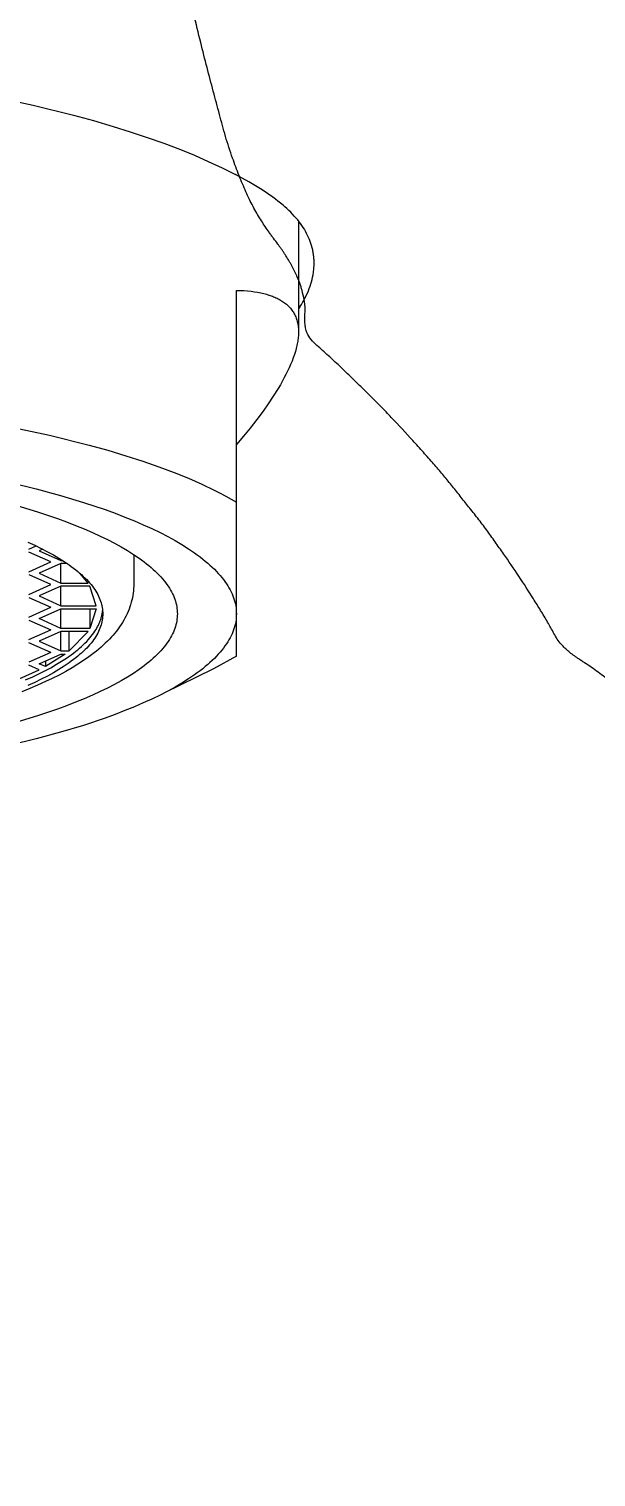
# Model space of a CAD drawing. Extents: x 8180 to 8774, y -5808 to -5388.
# Drawn here: x 8587.14 to 8596.26, y -5556.87 to -5533.56 of the extents above; entities that cross this region are included whole.
import ezdxf

# ---------------------------------------------------------------- set-up
doc = ezdxf.new("R2010")
doc.units = 0
doc.header["$LTSCALE"] = 7
doc.header["$MEASUREMENT"] = 0
doc.layers.get('0').update_dxf_attribs({"color": 2, "linetype": 'CONTINUOUS'})
doc.layers.add('Make2D 표시선', color=7, linetype='CONTINUOUS')

msp = doc.modelspace()

# ---------------------------------------------------------------- linework, layer by layer
at = {"color": 2}
for p, q in [((8587.14, -5541.935), (8587.256, -5541.883)), ((8587.36, -5541.934), (8587.304, -5541.959)), ((8587.304, -5541.959), (8587.655, -5542.117)), ((8587.492, -5542.141), (8587.14, -5541.984)), ((8587.14, -5542.299), (8587.492, -5542.141)), ((8587.655, -5542.166), (8587.304, -5542.323)), ((8587.655, -5542.117), (8587.655, -5542.1)), ((8587.655, -5542.117), (8587.683, -5542.117)), ((8587.757, -5542.166), (8587.655, -5542.166)), ((8587.655, -5542.481), (8587.655, -5542.166)), ((8587.492, -5542.505), (8587.141, -5542.348)), ((8587.304, -5542.323), (8587.655, -5542.481)), ((8588.091, -5542.481), (8587.961, -5542.322)), ((8587.14, -5542.663), (8587.492, -5542.505)), ((8587.655, -5542.53), (8587.304, -5542.687)), ((8587.655, -5542.481), (8588.091, -5542.481)), ((8588.122, -5542.53), (8587.655, -5542.53)), ((8587.655, -5542.845), (8587.655, -5542.53)), ((8588.22, -5542.845), (8588.122, -5542.53)), ((8587.14, -5542.712), (8587.492, -5542.87)), ((8587.14, -5543.027), (8587.492, -5542.87)), ((8587.304, -5542.688), (8587.655, -5542.845)), ((8587.304, -5543.052), (8587.655, -5542.894)), ((8587.655, -5542.845), (8588.22, -5542.845)), ((8587.655, -5542.894), (8588.22, -5542.894)), ((8587.655, -5543.209), (8587.655, -5542.894)), ((8588.22, -5542.894), (8588.122, -5543.209)), ((8588.122, -5542.894), (8588.122, -5543.209)), ((8587.14, -5543.076), (8587.492, -5543.234)), ((8587.655, -5543.209), (8587.304, -5543.052)), ((8587.14, -5543.391), (8587.492, -5543.234)), ((8587.655, -5543.258), (8587.304, -5543.416)), ((8588.122, -5543.209), (8587.655, -5543.209)), ((8588.091, -5543.258), (8587.655, -5543.258)), ((8587.655, -5543.573), (8587.655, -5543.258)), ((8587.787, -5543.573), (8588.091, -5543.258)), ((8587.787, -5543.573), (8587.787, -5543.258)), ((8587.492, -5543.598), (8587.14, -5543.44)), ((8587.492, -5543.598), (8587.14, -5543.755)), ((8587.304, -5543.416), (8587.655, -5543.573)), ((8587.655, -5543.573), (8587.787, -5543.573)), ((8587.305, -5543.878), (8587.14, -5543.804)), ((8587.304, -5543.78), (8587.655, -5543.622)), ((8587.404, -5543.825), (8587.304, -5543.78)), ((8587.723, -5543.622), (8587.404, -5543.825)), ((8587.404, -5543.735), (8587.404, -5543.825)), ((8587.655, -5543.622), (8587.723, -5543.622)), ((8586.766, -5544.119), (8587.305, -5543.878))]:
    msp.add_line(p, q, dxfattribs=at)
at = {"color": 7, "linetype": 'Continuous'}
for points in [[(8596.248, -5524.021), (8596.262, -5524.179), (8596.302, -5524.599), (8596.344, -5525.005), (8596.383, -5525.366), (8596.424, -5525.714), (8596.469, -5526.072), (8596.514, -5526.416), (8596.557, -5526.72), (8596.601, -5527.012), (8596.646, -5527.295), (8596.692, -5527.565), (8596.743, -5527.842), (8596.795, -5528.103), (8596.819, -5528.217), (8596.843, -5528.327), (8596.866, -5528.435), (8596.89, -5528.54), (8596.914, -5528.641), (8596.938, -5528.741), (8596.962, -5528.838), (8596.986, -5528.933), (8597, -5528.988), (8597.014, -5529.042), (8597.041, -5529.148), (8597.054, -5529.195), (8597.066, -5529.242), (8597.079, -5529.289), (8597.092, -5529.335), (8597.118, -5529.429), (8597.131, -5529.475), (8597.144, -5529.521), (8597.157, -5529.566), (8597.17, -5529.61), (8597.196, -5529.698), (8597.214, -5529.756), (8597.232, -5529.814), (8597.25, -5529.871), (8597.267, -5529.926), (8597.339, -5530.136), (8597.411, -5530.328), (8597.482, -5530.502), (8597.54, -5530.636), (8597.598, -5530.768), (8597.649, -5530.888), (8597.701, -5531.008), (8597.802, -5531.246), (8597.852, -5531.365), (8597.902, -5531.484), (8597.952, -5531.603), (8598.001, -5531.722), (8598.1, -5531.96), (8598.15, -5532.084), (8598.201, -5532.208), (8598.301, -5532.455), (8598.508, -5532.978), (8598.61, -5533.239), (8598.71, -5533.501), (8598.755, -5533.619), (8598.8, -5533.737), (8598.845, -5533.856), (8598.889, -5533.974), (8598.976, -5534.21), (8599.019, -5534.328), (8599.062, -5534.447), (8599.155, -5534.702), (8599.245, -5534.959), (8599.335, -5535.215), (8599.423, -5535.471), (8599.585, -5535.954), (8599.743, -5536.438), (8599.822, -5536.685), (8599.9, -5536.933), (8599.973, -5537.171), (8600.009, -5537.29), (8600.046, -5537.409), (8600.099, -5537.591), (8600.126, -5537.683), (8600.152, -5537.777), (8600.17, -5537.841), (8600.187, -5537.905), (8600.222, -5538.036), (8600.257, -5538.171), (8600.291, -5538.307), (8600.325, -5538.447), (8600.359, -5538.588), (8600.397, -5538.747), (8600.433, -5538.909), (8600.506, -5539.243), (8600.541, -5539.407), (8600.575, -5539.575), (8600.607, -5539.74), (8600.639, -5539.909), (8600.702, -5540.258), (8600.765, -5540.621), (8600.837, -5541.061), (8600.908, -5541.52), (8600.974, -5541.979), (8601.039, -5542.455), (8601.108, -5542.988), (8601.175, -5543.542), (8601.237, -5544.075), (8601.296, -5544.627), (8601.411, -5545.78), (8601.471, -5546.44), (8601.53, -5547.123), (8601.748, -5549.953), (8601.853, -5551.441), (8601.961, -5553.01), (8602.021, -5553.901), (8602.083, -5554.817), (8602.141, -5555.664), (8602.17, -5556.095), (8602.199, -5556.531), (8602.26, -5557.417), (8602.322, -5558.321), (8602.462, -5560.365), (8602.527, -5561.337), (8602.593, -5562.328), (8602.662, -5563.391), (8602.73, -5564.473), (8602.792, -5565.481), (8602.853, -5566.504), (8602.975, -5568.641), (8603.037, -5569.802), (8603.099, -5570.98), (8603.154, -5572.08), (8603.209, -5573.194), (8603.317, -5575.49), (8603.391, -5577.121)], [(8590.522, -5535.924), (8590.416, -5535.641), (8590.303, -5535.291), (8590.206, -5534.938), (8590.106, -5534.565), (8590.006, -5534.182), (8589.904, -5533.781), (8589.792, -5533.325), (8589.679, -5532.844), (8589.575, -5532.372), (8589.471, -5531.875), (8589.359, -5531.31), (8589.246, -5530.722), (8589.034, -5529.627), (8588.821, -5528.483), (8588.717, -5527.884), (8588.613, -5527.263), (8588.523, -5526.704), (8588.433, -5526.136), (8588.389, -5525.856), (8588.345, -5525.574), (8588.272, -5525.107)], [(8591.57, -5537.921), (8591.534, -5537.772), (8591.518, -5537.713), (8591.497, -5537.654), (8591.475, -5537.596), (8591.45, -5537.537), (8591.409, -5537.452), (8591.387, -5537.409), (8591.364, -5537.366), (8591.34, -5537.323), (8591.315, -5537.28), (8591.261, -5537.193), (8591.234, -5537.151), (8591.205, -5537.109), (8591.176, -5537.067), (8591.145, -5537.025), (8591.075, -5536.931), (8591.039, -5536.883), (8591.003, -5536.833), (8590.942, -5536.744), (8590.881, -5536.65), (8590.82, -5536.551), (8590.761, -5536.446), (8590.702, -5536.334), (8590.645, -5536.215), (8590.59, -5536.089), (8590.535, -5535.956), (8590.522, -5535.924)], [(8603.383, -5577.122), (8603.311, -5575.578), (8603.201, -5573.302), (8603.145, -5572.199), (8603.088, -5571.111), (8603.025, -5569.947), (8602.96, -5568.801), (8602.834, -5566.699), (8602.77, -5565.696), (8602.705, -5564.71), (8602.633, -5563.654), (8602.56, -5562.622), (8602.489, -5561.665), (8602.418, -5560.731), (8602.261, -5558.788), (8602.189, -5557.939), (8602.117, -5557.114), (8602.081, -5556.711), (8602.045, -5556.314), (8601.972, -5555.537), (8601.89, -5554.707), (8601.806, -5553.912), (8601.643, -5552.539), (8601.464, -5551.282), (8601.252, -5550.104), (8601.001, -5549.06), (8600.851, -5548.567), (8600.683, -5548.112), (8600.331, -5547.362), (8600.13, -5547.026), (8599.911, -5546.716), (8599.658, -5546.407), (8599.389, -5546.119), (8599.126, -5545.869), (8598.852, -5545.634), (8598.559, -5545.399), (8598.258, -5545.177), (8597.993, -5544.998), (8597.72, -5544.831), (8597.583, -5544.75), (8597.444, -5544.672), (8597.299, -5544.593), (8597.156, -5544.514), (8596.873, -5544.342), (8596.742, -5544.253), (8596.618, -5544.161), (8596.512, -5544.077), (8596.405, -5543.995), (8596.298, -5543.915), (8596.19, -5543.838), (8596.081, -5543.764), (8596.027, -5543.728), (8595.973, -5543.693), (8595.897, -5543.639), (8595.827, -5543.583), (8595.705, -5543.466), (8595.64, -5543.381), (8595.587, -5543.291), (8595.485, -5543.108), (8595.373, -5542.92), (8595.257, -5542.733), (8595.022, -5542.369), (8594.776, -5542.008), (8594.641, -5541.818), (8594.505, -5541.627), (8594.362, -5541.438), (8594.215, -5541.252), (8594.146, -5541.166), (8594.077, -5541.079), (8593.939, -5540.906), (8593.869, -5540.82), (8593.798, -5540.734), (8593.726, -5540.648), (8593.652, -5540.563), (8593.486, -5540.375), (8593.318, -5540.188), (8592.971, -5539.815), (8592.803, -5539.639), (8592.718, -5539.552), (8592.631, -5539.465), (8592.461, -5539.298), (8592.375, -5539.214), (8592.288, -5539.131), (8592.201, -5539.048), (8592.114, -5538.965), (8591.935, -5538.8), (8591.843, -5538.717), (8591.751, -5538.635), (8591.661, -5538.536), (8591.602, -5538.418), (8591.578, -5538.232), (8591.581, -5538.002), (8591.57, -5537.921)]]:
    msp.add_spline(points, degree=3, dxfattribs=at)
at = {"layer": 'Make2D 표시선'}
for p, q in [((8591.478, -5536.653), (8591.478, -5538.41)), ((8590.479, -5541.177), (8590.479, -5537.769)), ((8591.5, -5538.033), (8591.478, -5538.066)), ((8590.479, -5543.658), (8590.479, -5541.177)), ((8588.828, -5542.022), (8588.828, -5542.493)), ((8590.479, -5543.658), (8590.107, -5543.859)), ((8590.107, -5543.859), (8589.313, -5544.252))]:
    msp.add_line(p, q, dxfattribs=at)
for points in [[(8586.501, -5534.637), (8587.208, -5534.79), (8587.855, -5534.95), (8588.177, -5535.038), (8588.497, -5535.132), (8588.77, -5535.217), (8589.041, -5535.307), (8589.31, -5535.402), (8589.577, -5535.504), (8589.803, -5535.596), (8590.026, -5535.693), (8590.247, -5535.796), (8590.464, -5535.906)], [(8591.5, -5538.033), (8591.523, -5537.998), (8591.544, -5537.963), (8591.564, -5537.927), (8591.584, -5537.891), (8591.602, -5537.854), (8591.62, -5537.817), (8591.636, -5537.779), (8591.651, -5537.74), (8591.664, -5537.704), (8591.676, -5537.667), (8591.687, -5537.63), (8591.697, -5537.593), (8591.705, -5537.555), (8591.712, -5537.517), (8591.718, -5537.479), (8591.721, -5537.46), (8591.723, -5537.441), (8591.726, -5537.405), (8591.728, -5537.369), (8591.728, -5537.333), (8591.728, -5537.297), (8591.727, -5537.278), (8591.726, -5537.26), (8591.724, -5537.242), (8591.723, -5537.225), (8591.721, -5537.207), (8591.718, -5537.189), (8591.715, -5537.171), (8591.712, -5537.153), (8591.709, -5537.136), (8591.706, -5537.118), (8591.702, -5537.101), (8591.697, -5537.084), (8591.688, -5537.05), (8591.678, -5537.016), (8591.666, -5536.982), (8591.653, -5536.949), (8591.639, -5536.917), (8591.624, -5536.885), (8591.608, -5536.852), (8591.59, -5536.819), (8591.572, -5536.787), (8591.552, -5536.756), (8591.531, -5536.726), (8591.51, -5536.695), (8591.488, -5536.666), (8591.465, -5536.637), (8591.438, -5536.605), (8591.41, -5536.573), (8591.382, -5536.542), (8591.352, -5536.512), (8591.322, -5536.483), (8591.291, -5536.454), (8591.26, -5536.425), (8591.228, -5536.398), (8591.188, -5536.365), (8591.147, -5536.332), (8591.106, -5536.3), (8591.064, -5536.27), (8590.978, -5536.21), (8590.891, -5536.153), (8590.787, -5536.088), (8590.68, -5536.025), (8590.464, -5535.906)], [(8590.479, -5537.769), (8590.538, -5537.771), (8590.597, -5537.774), (8590.656, -5537.779), (8590.715, -5537.785), (8590.767, -5537.792), (8590.819, -5537.801), (8590.87, -5537.811), (8590.895, -5537.816), (8590.921, -5537.822), (8590.96, -5537.833), (8591, -5537.845), (8591.019, -5537.851), (8591.038, -5537.858), (8591.058, -5537.865), (8591.077, -5537.872), (8591.095, -5537.88), (8591.114, -5537.888), (8591.133, -5537.897), (8591.151, -5537.906), (8591.169, -5537.916), (8591.186, -5537.926), (8591.204, -5537.936), (8591.221, -5537.947), (8591.237, -5537.958), (8591.252, -5537.969), (8591.267, -5537.981), (8591.282, -5537.993), (8591.296, -5538.005), (8591.31, -5538.018), (8591.323, -5538.031), (8591.33, -5538.038), (8591.336, -5538.045), (8591.348, -5538.058), (8591.36, -5538.072), (8591.371, -5538.087), (8591.381, -5538.102), (8591.391, -5538.117), (8591.401, -5538.132), (8591.41, -5538.148), (8591.418, -5538.164), (8591.422, -5538.172), (8591.426, -5538.181), (8591.433, -5538.198), (8591.44, -5538.215), (8591.446, -5538.232), (8591.452, -5538.25), (8591.457, -5538.268), (8591.461, -5538.286), (8591.465, -5538.304), (8591.468, -5538.321), (8591.471, -5538.338), (8591.473, -5538.355), (8591.475, -5538.372), (8591.476, -5538.389), (8591.477, -5538.406), (8591.478, -5538.423), (8591.478, -5538.44), (8591.478, -5538.461), (8591.477, -5538.482), (8591.476, -5538.503), (8591.474, -5538.523), (8591.472, -5538.544), (8591.469, -5538.565), (8591.466, -5538.585), (8591.463, -5538.606), (8591.458, -5538.631), (8591.453, -5538.655), (8591.447, -5538.68), (8591.441, -5538.704), (8591.428, -5538.753), (8591.413, -5538.801), (8591.393, -5538.856), (8591.373, -5538.911), (8591.351, -5538.964), (8591.327, -5539.018), (8591.302, -5539.07), (8591.276, -5539.122), (8591.249, -5539.174), (8591.221, -5539.225), (8591.186, -5539.288), (8591.149, -5539.35), (8591.072, -5539.473), (8590.991, -5539.593), (8590.908, -5539.711), (8590.805, -5539.849), (8590.699, -5539.985), (8590.59, -5540.118), (8590.479, -5540.25)], [(8579.478, -5539.312), (8580.308, -5539.319), (8581.148, -5539.342), (8581.994, -5539.381), (8582.838, -5539.436), (8583.673, -5539.508), (8584.492, -5539.596), (8585.288, -5539.7), (8586.054, -5539.82), (8586.783, -5539.954), (8587.471, -5540.101), (8588.11, -5540.26), (8588.41, -5540.344), (8588.698, -5540.43), (8588.971, -5540.518), (8589.23, -5540.608), (8589.475, -5540.7), (8589.705, -5540.793), (8589.921, -5540.888), (8590.122, -5540.983), (8590.217, -5541.032), (8590.308, -5541.08), (8590.395, -5541.129), (8590.479, -5541.177)], [(8586.843, -5540.861), (8587.256, -5540.962), (8587.648, -5541.069), (8588.018, -5541.181), (8588.364, -5541.297), (8588.528, -5541.357), (8588.685, -5541.418), (8588.836, -5541.479), (8588.98, -5541.541), (8589.118, -5541.604), (8589.249, -5541.668), (8589.374, -5541.732), (8589.491, -5541.797), (8589.602, -5541.862), (8589.706, -5541.928), (8589.803, -5541.993), (8589.849, -5542.026), (8589.893, -5542.059), (8589.936, -5542.093), (8589.977, -5542.126), (8590.016, -5542.159), (8590.053, -5542.192), (8590.089, -5542.225), (8590.124, -5542.259), (8590.156, -5542.292), (8590.187, -5542.325), (8590.216, -5542.358), (8590.244, -5542.391), (8590.27, -5542.424), (8590.294, -5542.457), (8590.317, -5542.49), (8590.338, -5542.523), (8590.358, -5542.556), (8590.376, -5542.589), (8590.393, -5542.622), (8590.408, -5542.655), (8590.422, -5542.687), (8590.434, -5542.72), (8590.444, -5542.752), (8590.453, -5542.784), (8590.461, -5542.816), (8590.467, -5542.849), (8590.472, -5542.88), (8590.475, -5542.912), (8590.477, -5542.944), (8590.478, -5542.975), (8590.477, -5543.007), (8590.475, -5543.039), (8590.472, -5543.07), (8590.467, -5543.102), (8590.461, -5543.134), (8590.453, -5543.167), (8590.444, -5543.199), (8590.434, -5543.231), (8590.422, -5543.264), (8590.408, -5543.296), (8590.393, -5543.329), (8590.376, -5543.362), (8590.358, -5543.395), (8590.338, -5543.428), (8590.317, -5543.46), (8590.294, -5543.493), (8590.27, -5543.527), (8590.244, -5543.56), (8590.216, -5543.593), (8590.187, -5543.626), (8590.156, -5543.659), (8590.124, -5543.692), (8590.089, -5543.726), (8590.053, -5543.759), (8590.016, -5543.792), (8589.977, -5543.825), (8589.936, -5543.858), (8589.893, -5543.891), (8589.849, -5543.925), (8589.803, -5543.958), (8589.706, -5544.023), (8589.602, -5544.089), (8589.491, -5544.154), (8589.374, -5544.219), (8589.249, -5544.283), (8589.118, -5544.347), (8588.98, -5544.41), (8588.836, -5544.472), (8588.685, -5544.533), (8588.528, -5544.594), (8588.364, -5544.654), (8588.018, -5544.77), (8587.648, -5544.882), (8587.256, -5544.989), (8586.843, -5545.09)], [(8586.943, -5541.234), (8587.28, -5541.336), (8587.597, -5541.442), (8587.746, -5541.497), (8587.89, -5541.552), (8588.028, -5541.608), (8588.16, -5541.665), (8588.286, -5541.723), (8588.405, -5541.781), (8588.519, -5541.839), (8588.626, -5541.899), (8588.728, -5541.958), (8588.822, -5542.018), (8588.911, -5542.078), (8588.953, -5542.108), (8588.994, -5542.139), (8589.033, -5542.169), (8589.07, -5542.199), (8589.106, -5542.229), (8589.14, -5542.26), (8589.173, -5542.29), (8589.204, -5542.32), (8589.234, -5542.351), (8589.262, -5542.381), (8589.289, -5542.411), (8589.314, -5542.442), (8589.338, -5542.472), (8589.36, -5542.502), (8589.381, -5542.532), (8589.401, -5542.562), (8589.419, -5542.593), (8589.435, -5542.623), (8589.45, -5542.652), (8589.464, -5542.682), (8589.476, -5542.712), (8589.487, -5542.742), (8589.497, -5542.771), (8589.505, -5542.801), (8589.512, -5542.83), (8589.518, -5542.86), (8589.522, -5542.889), (8589.526, -5542.918), (8589.527, -5542.947), (8589.528, -5542.975), (8589.527, -5543.004), (8589.526, -5543.033), (8589.522, -5543.062), (8589.518, -5543.091), (8589.512, -5543.121), (8589.505, -5543.15), (8589.497, -5543.18), (8589.487, -5543.209), (8589.476, -5543.239), (8589.464, -5543.269), (8589.45, -5543.298), (8589.435, -5543.328), (8589.419, -5543.358), (8589.401, -5543.388), (8589.381, -5543.419), (8589.36, -5543.449), (8589.338, -5543.479), (8589.314, -5543.509), (8589.289, -5543.54), (8589.262, -5543.57), (8589.234, -5543.6), (8589.204, -5543.63), (8589.173, -5543.661), (8589.14, -5543.691), (8589.106, -5543.721), (8589.07, -5543.752), (8589.033, -5543.782), (8588.994, -5543.812), (8588.953, -5543.843), (8588.911, -5543.873), (8588.822, -5543.933), (8588.728, -5543.993), (8588.626, -5544.052), (8588.519, -5544.111), (8588.405, -5544.17), (8588.286, -5544.228), (8588.16, -5544.286), (8588.028, -5544.343), (8587.89, -5544.399), (8587.746, -5544.454), (8587.597, -5544.509), (8587.28, -5544.615), (8586.943, -5544.717)], [(8587.123, -5541.822), (8587.234, -5541.872), (8587.339, -5541.923), (8587.439, -5541.975), (8587.534, -5542.027), (8587.623, -5542.08), (8587.707, -5542.132), (8587.785, -5542.185), (8587.822, -5542.212), (8587.857, -5542.239), (8587.892, -5542.265), (8587.925, -5542.292), (8587.956, -5542.319), (8587.986, -5542.345), (8588.015, -5542.372), (8588.043, -5542.399), (8588.069, -5542.425), (8588.094, -5542.452), (8588.117, -5542.479), (8588.14, -5542.505), (8588.161, -5542.532), (8588.18, -5542.559), (8588.199, -5542.585), (8588.216, -5542.612), (8588.232, -5542.638), (8588.246, -5542.665), (8588.26, -5542.691), (8588.272, -5542.717), (8588.283, -5542.744), (8588.292, -5542.77), (8588.301, -5542.796), (8588.308, -5542.822), (8588.314, -5542.848), (8588.319, -5542.873), (8588.323, -5542.899), (8588.326, -5542.925), (8588.328, -5542.95), (8588.328, -5542.975), (8588.328, -5543.001), (8588.326, -5543.026), (8588.323, -5543.052), (8588.319, -5543.078), (8588.314, -5543.103), (8588.308, -5543.129), (8588.301, -5543.155), (8588.292, -5543.181), (8588.283, -5543.207), (8588.272, -5543.234), (8588.26, -5543.26), (8588.246, -5543.286), (8588.232, -5543.313), (8588.216, -5543.339), (8588.199, -5543.366), (8588.18, -5543.392), (8588.161, -5543.419), (8588.14, -5543.445), (8588.117, -5543.472), (8588.094, -5543.499), (8588.069, -5543.526), (8588.043, -5543.552), (8588.015, -5543.579), (8587.986, -5543.606), (8587.956, -5543.632), (8587.925, -5543.659), (8587.892, -5543.686), (8587.857, -5543.712), (8587.822, -5543.739), (8587.785, -5543.766), (8587.707, -5543.819), (8587.623, -5543.871), (8587.534, -5543.924), (8587.439, -5543.976), (8587.339, -5544.027), (8587.234, -5544.079), (8587.123, -5544.129)], [(8588.828, -5542.493), (8588.828, -5542.511), (8588.827, -5542.53), (8588.825, -5542.568), (8588.822, -5542.605), (8588.818, -5542.643), (8588.812, -5542.68), (8588.805, -5542.717), (8588.797, -5542.754), (8588.787, -5542.79), (8588.776, -5542.828), (8588.764, -5542.865), (8588.75, -5542.901), (8588.736, -5542.938), (8588.72, -5542.973), (8588.703, -5543.009), (8588.685, -5543.043), (8588.666, -5543.078), (8588.644, -5543.114), (8588.622, -5543.149), (8588.598, -5543.184), (8588.574, -5543.218), (8588.548, -5543.252), (8588.522, -5543.285), (8588.495, -5543.317), (8588.467, -5543.348), (8588.435, -5543.383), (8588.403, -5543.417), (8588.369, -5543.45), (8588.335, -5543.482), (8588.3, -5543.513), (8588.264, -5543.544), (8588.228, -5543.574), (8588.191, -5543.603), (8588.149, -5543.636), (8588.106, -5543.668), (8588.018, -5543.729), (8587.929, -5543.787), (8587.837, -5543.843), (8587.732, -5543.903), (8587.625, -5543.96), (8587.516, -5544.015), (8587.406, -5544.067), (8587.28, -5544.124), (8587.152, -5544.178), (8587.023, -5544.229)], [(8587.086, -5544.04), (8587.2, -5543.989), (8587.298, -5543.942), (8587.395, -5543.893), (8587.491, -5543.842), (8587.586, -5543.788), (8587.666, -5543.739), (8587.744, -5543.688), (8587.782, -5543.661), (8587.82, -5543.634), (8587.858, -5543.606), (8587.894, -5543.578), (8587.925, -5543.553), (8587.955, -5543.527), (8587.985, -5543.501), (8588.014, -5543.475), (8588.042, -5543.447), (8588.069, -5543.419), (8588.096, -5543.391), (8588.122, -5543.361), (8588.143, -5543.336), (8588.163, -5543.31), (8588.182, -5543.283), (8588.201, -5543.256), (8588.219, -5543.229), (8588.227, -5543.215), (8588.235, -5543.2), (8588.243, -5543.186), (8588.251, -5543.172), (8588.258, -5543.157), (8588.265, -5543.142), (8588.271, -5543.129), (8588.276, -5543.117), (8588.282, -5543.103), (8588.287, -5543.09), (8588.292, -5543.077), (8588.296, -5543.064), (8588.3, -5543.05), (8588.304, -5543.037), (8588.308, -5543.023), (8588.311, -5543.01), (8588.315, -5542.996), (8588.317, -5542.982), (8588.32, -5542.968), (8588.322, -5542.955), (8588.324, -5542.941), (8588.325, -5542.927)]]:
    msp.add_lwpolyline(points, dxfattribs=at)

doc.saveas('drawing.dxf')
